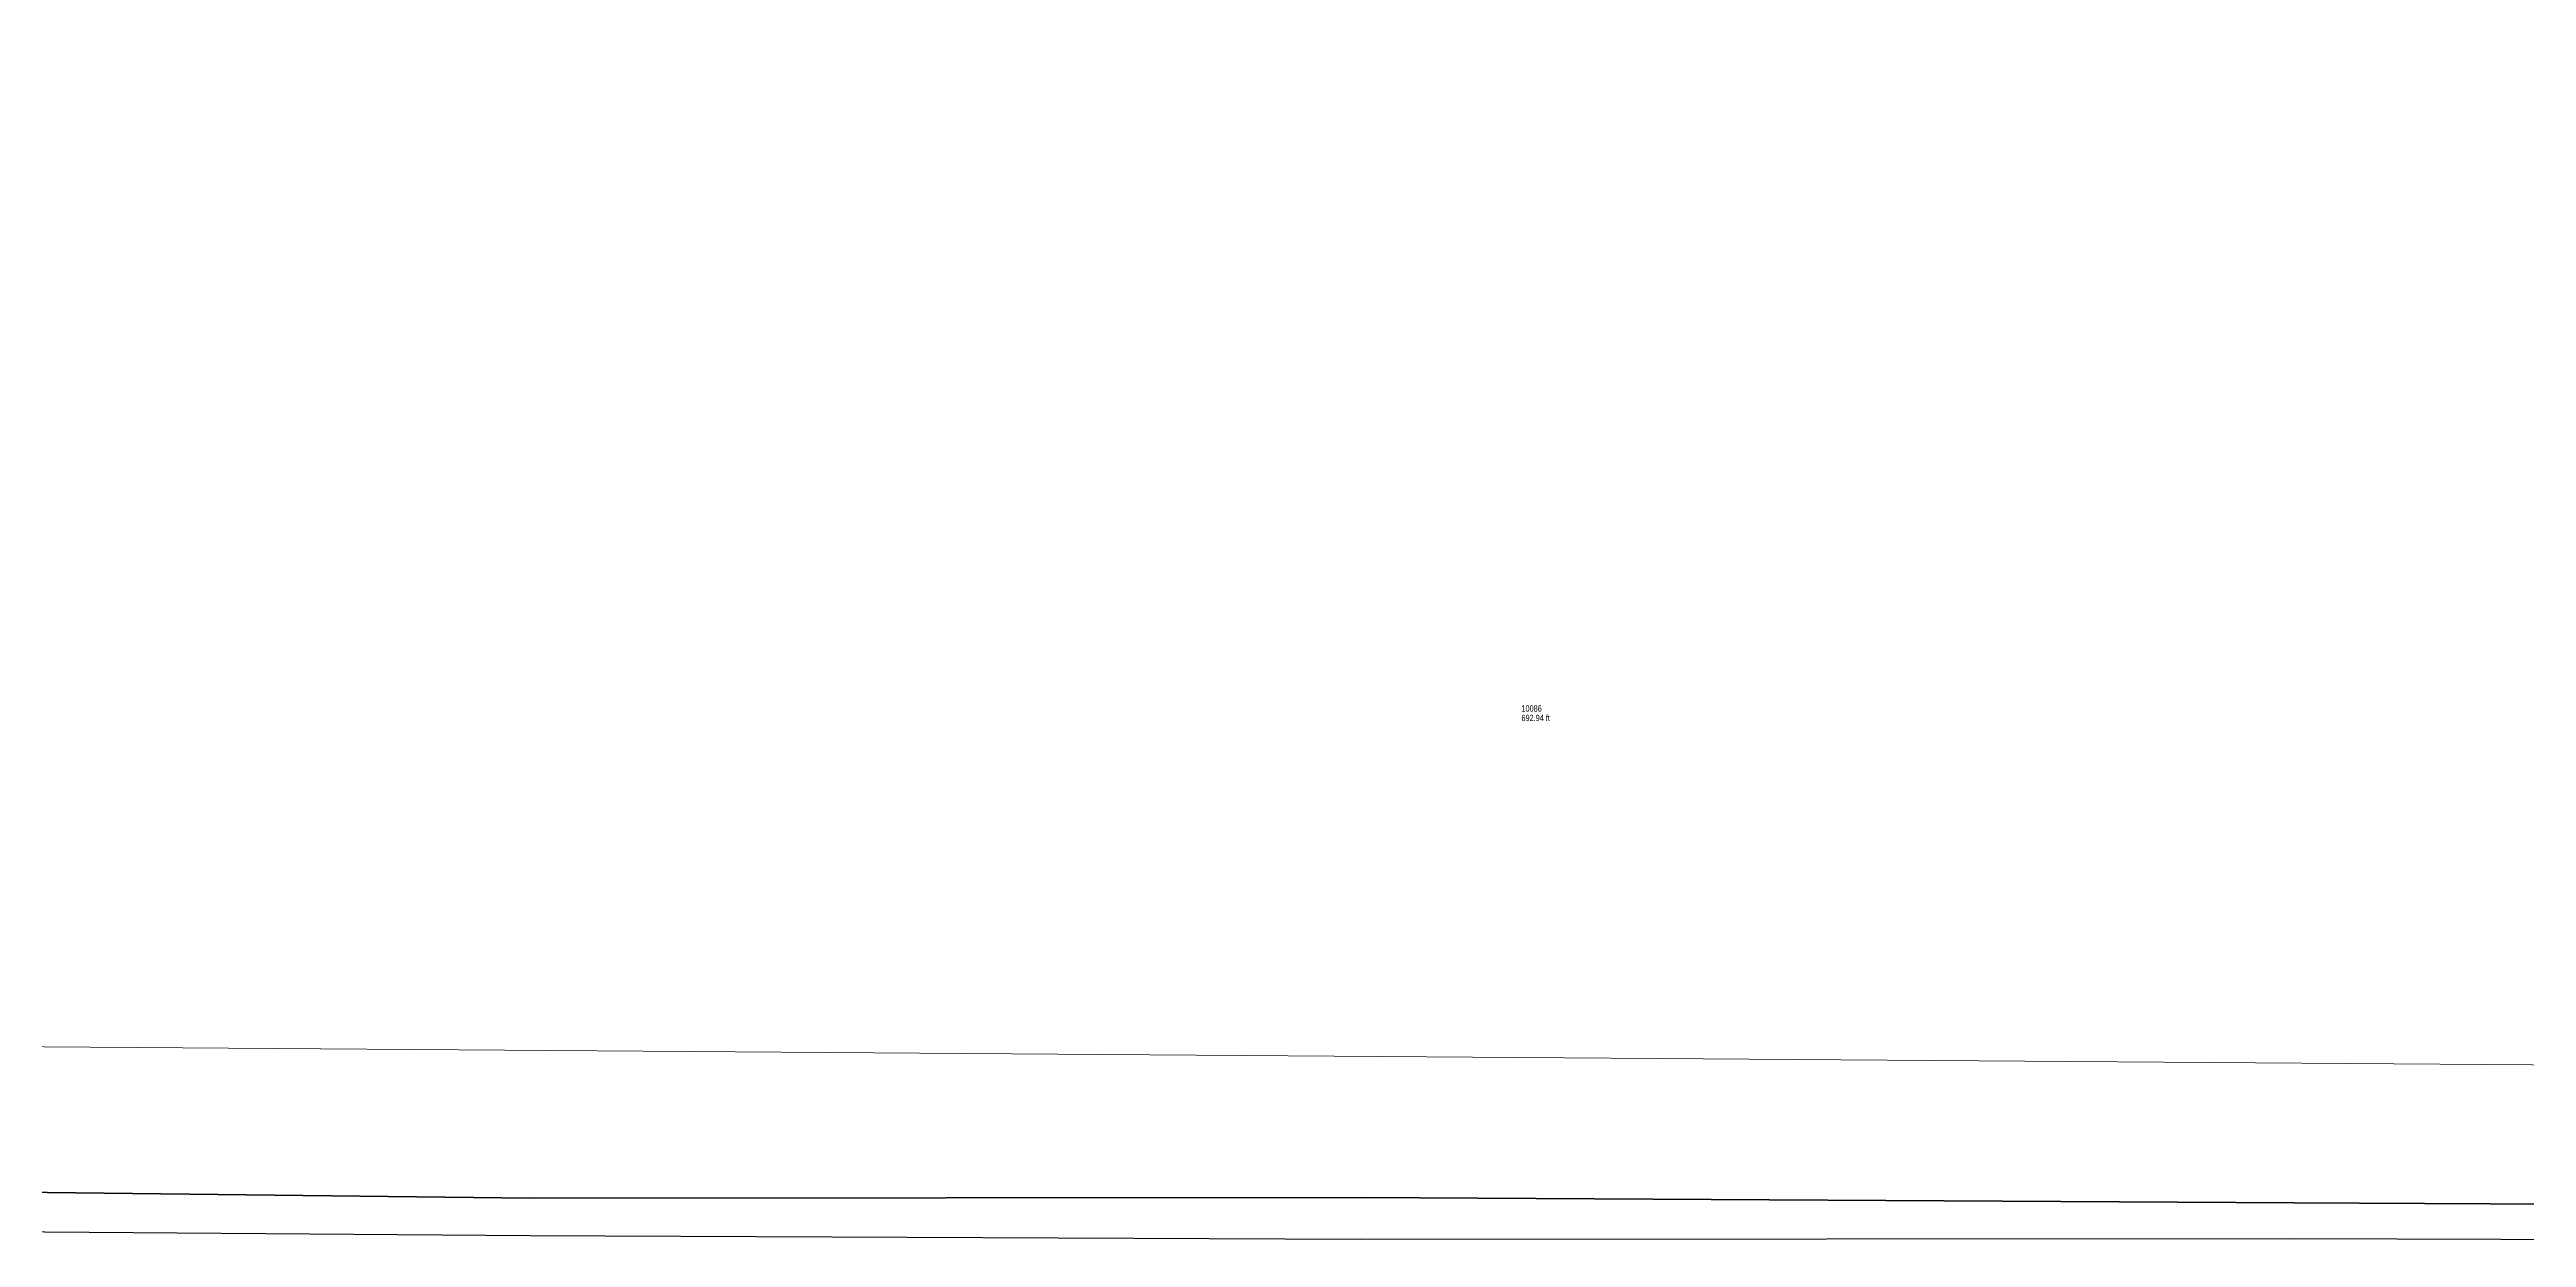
# Model space of a CAD drawing. Header units: feet. Extents: x 6430745 to 6432191, y 1887663 to 1888575.
# Drawn here: x 6431823.82 to 6431862.55, y 1887979.58 to 1887998.15 of the extents above; entities that cross this region are included whole.
import ezdxf
from ezdxf import colors
from ezdxf.entities.mleader import LeaderData, LeaderLine
from ezdxf.lldxf.tags import DXFTag
from ezdxf.math import Vec2, Vec3

# ---------------------------------------------------------------- set-up
doc = ezdxf.new("R2010")
doc.units = ezdxf.units.FT
doc.header["$MEASUREMENT"] = 0
for name, color, linetype, lineweight in [('V-ANNO-TEXT', 2, 'Continuous', 30), ('VF-ELEC-OVHD-LINE-', 253, 'OVERHEADELECTRIC', 15), ('VF-TINN-DSRF-BNDY-', 253, 'Continuous', 25), ('VF-TOPO-CONC-GTFL-LINE-', 253, 'Continuous', 25), ('VF-TOPO-CONC-TBCB-LINE-', 253, 'Continuous', 25), ('VN-PLNT-TREE-', 253, 'Continuous', 13)]:
    doc.layers.add(name, color=color, linetype=linetype, lineweight=lineweight)
doc.styles.add('NCS1', font='arial.ttf', dxfattribs={"width": 0.8, "height": 0.09375})
doc.styles.add('NCS1-Anno', font='arial.ttf', dxfattribs={"width": 0.8, "height": 0.1})
doc.styles.get("Standard").update_dxf_attribs({"font": 'arial.ttf'})
tags = doc.linetypes.add('OVERHEADELECTRIC', pattern='A,1,-0.03,["OE",Standard,S=0.08,R=0,X=0,Y=-0.04],-0.16,1', length=2.19).pattern_tags.tags
tags[6] = DXFTag(74, 10)

msp = doc.modelspace()

# ---------------------------------------------------------------- linework, layer by layer
at = {"layer": 'VF-ELEC-OVHD-LINE-', "ltscale": 0.6}
msp.add_line((6431603.37, 1887984.13, 694.22), (6431976.61, 1887981.47, 692.19), dxfattribs=at)
at = {"layer": 'VF-TINN-DSRF-BNDY-', "flags": 128}
msp.add_lwpolyline([(6431869.115, 1887980.07), (6431858.92, 1887980.121), (6431844.331, 1887980.205), (6431831.341, 1887980.197), (6431822.45, 1887980.3), (6431821.99, 1887997.31), (6431822.86, 1887997.93), (6431795.36, 1887998.01), (6431752.5, 1887998.15)], dxfattribs=at)
at = {"layer": 'VF-TOPO-CONC-GTFL-LINE-', "flags": 128}
msp.add_lwpolyline([(6431822.37, 1887979.68), (6431831.332, 1887979.615), (6431844.315, 1887979.554), (6431858.897, 1887979.565), (6431868.67, 1887979.532), (6431874.967, 1887979.484), (6431899.483, 1887979.318), (6431923.89, 1887979.272), (6431949.446, 1887979.136), (6431968.963, 1887979.062), (6431980.1, 1887979.043)], dxfattribs=at)
at = {"layer": 'VF-TOPO-CONC-TBCB-LINE-', "flags": 128}
msp.add_lwpolyline([(6431822.45, 1887980.3), (6431831.341, 1887980.197), (6431844.331, 1887980.205), (6431858.92, 1887980.121), (6431869.115, 1887980.07), (6431879.442, 1887980.08), (6431896.102, 1887979.988), (6431923.754, 1887979.858), (6431944.672, 1887979.746), (6431971.68, 1887979.604), (6431980.415, 1887979.653)], dxfattribs=at)

# ---------------------------------------------------------------- texts
at = {"layer": 'VN-PLNT-TREE-', "style": 'NCS1', "width": 0.8}
for s, p in [('10086', (6431846.838, 1887987.801)), ('692.94 ft', (6431846.838, 1887987.653))]:
    msp.add_text(s, height=0.0984, dxfattribs=at).set_placement(p)

# ---------------------------------------------------------------- leaders
at = {"layer": 'V-ANNO-TEXT'}
ml = msp.add_multileader_mtext('Standard', dxfattribs=at)
ml.set_content('PARKWAY DRAIN', color=256, style='NCS1-Anno')
ml.set_leader_properties()
ml.build(insert=Vec2(0, 0))
ml.multileader.update_dxf_attribs({"dogleg_length": 0.1, "arrow_head_size": 2, "scale": 20})
ctx = ml.context
ctx.base_point, ctx.scale, ctx.char_height, ctx.arrow_head_size, ctx.landing_gap_size, ctx.plane_origin = Vec3(6431682.32, 1887997.144, 693.95), 20, 1.6, 2, 0.8, Vec3(6431673.32, 1887985.542, 693.95)
notes = []
notes.append((ctx, [(0, (1, 1, 0), (6431680.32, 1887997.144, 693.95), (1, 0), 2, [(0, [(6431675.671, 1887984.967, 693.95)], 0, [])])]))
ctx.mtext.insert, ctx.mtext.width, ctx.mtext.flow_direction = Vec3(6431683.12, 1887997.944, 693.95), 8.81896, 5
for ctx, leaders in notes:
    for number, flags, end, landing, length, lines in leaders:
        leader = LeaderData()
        leader.index, (leader.has_last_leader_line, leader.has_dogleg_vector, leader.attachment_direction) = number, flags
        leader.last_leader_point, leader.dogleg_vector, leader.dogleg_length = Vec3(end), Vec3(landing), length
        for number, points, colour, breaks in lines:
            line = LeaderLine()
            line.index, line.vertices, line.color, line.breaks = number, Vec3.list(points), colors.encode_raw_color(colour), breaks
            leader.lines.append(line)
        ctx.leaders.append(leader)

doc.saveas('drawing.dxf')
